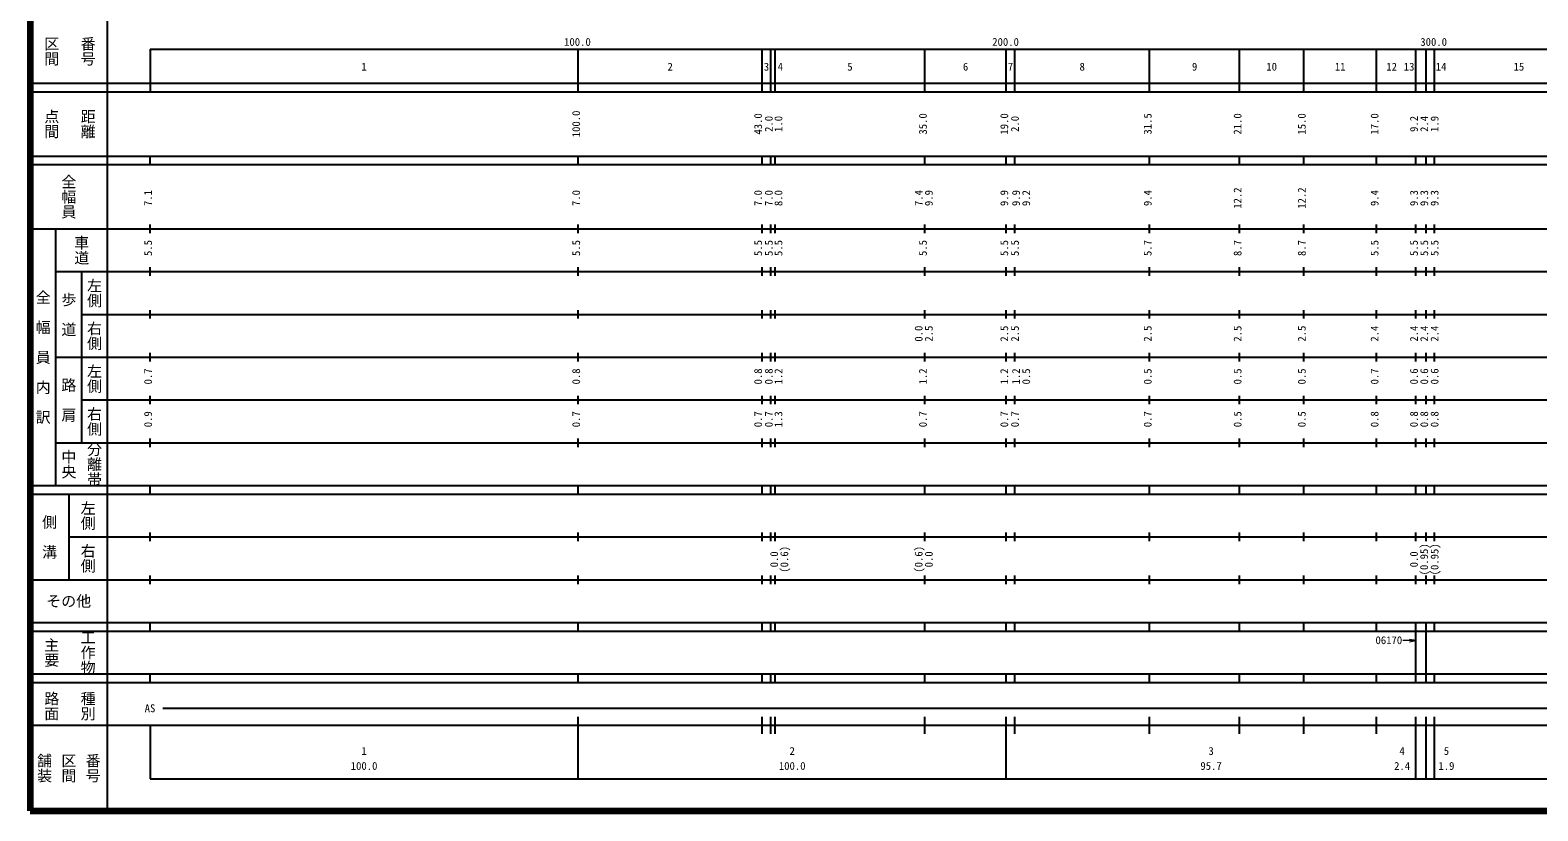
# Model space of a CAD drawing. Units: millimetres on the paper, enlarged 1000 times. Extents: x 40000 to 680000, y 20000 to 380000.
# Drawn here: x 40000 to 392177, y 20000 to 202409 of the extents above; entities that cross this region are included whole.
import ezdxf
from ezdxf.enums import TextEntityAlignment as Align

# ---------------------------------------------------------------- set-up
doc = ezdxf.new("R2010")
doc.units = ezdxf.units.MM
doc.header["$LTSCALE"] = 1000
for name, color, linetype, lineweight in [('M-TTL', 2, 'Continuous', 140), ('M-TTL-BAND', 7, 'Continuous', 25), ('M-TTL-TXT', 7, 'Continuous', 13)]:
    doc.layers.add(name, color=color, linetype=linetype, lineweight=lineweight)
doc.styles.add('@ＭＳ ゴシック', font='')
doc.styles.add('ＭＳ ゴシック', font='')
doc.styles.get('@ＭＳ ゴシック').set_extended_font_data('@MS Gothic')
doc.styles.get('ＭＳ ゴシック').set_extended_font_data('MS Gothic')

# ---------------------------------------------------------------- blocks, each defined once
blk = doc.blocks.new('open_arrow')
at = {"color": 0, "linetype": 'Continuous', "lineweight": -2}
blk.add_lwpolyline([(7.5, 1.25), (0, 0), (7.5, -1.25)], dxfattribs=at)

msp = doc.modelspace()

# ---------------------------------------------------------------- linework, layer by layer
at = {"layer": 'M-TTL'}
for p, q in [((40000, 380000), (40000, 20000)), ((40000, 20000), (680000, 20000))]:
    msp.add_line(p, q, dxfattribs=at)
at = {"layer": 'M-TTL-BAND'}
for p, q in [((58000, 370000), (58000, 20000)), ((68000, 198000), (579000, 198000)), ((68000, 198000), (68000, 188000)), ((168000, 188000), (168000, 198000)), ((211000, 188000), (211000, 198000)), ((213000, 188000), (213000, 198000)), ((214000, 188000), (214000, 198000)), ((249000, 188000), (249000, 198000)), ((268000, 188000), (268000, 198000)), ((270000, 188000), (270000, 198000)), ((301500, 188000), (301500, 198000)), ((322500, 188000), (322500, 198000)), ((337500, 188000), (337500, 198000)), ((354500, 188000), (354500, 198000)), ((363700, 188000), (363700, 198000)), ((366100, 188000), (366100, 198000)), ((368000, 188000), (368000, 198000)), ((40000, 190000), (579000, 190000)), ((40000, 188000), (579000, 188000)), ((40000, 173000), (579000, 173000)), ((68000, 171000), (68000, 173000)), ((168000, 171000), (168000, 173000)), ((211000, 171000), (211000, 173000)), ((213000, 171000), (213000, 173000)), ((214000, 171000), (214000, 173000)), ((249000, 171000), (249000, 173000)), ((268000, 171000), (268000, 173000)), ((270000, 171000), (270000, 173000)), ((301500, 171000), (301500, 173000)), ((322500, 171000), (322500, 173000)), ((337500, 171000), (337500, 173000)), ((354500, 171000), (354500, 173000)), ((363700, 171000), (363700, 173000)), ((366100, 171000), (366100, 173000)), ((368000, 171000), (368000, 173000)), ((40000, 171000), (579000, 171000)), ((40000, 156000), (579000, 156000)), ((46000, 96000), (46000, 156000)), ((68000, 155000), (68000, 157000)), ((168000, 155000), (168000, 157000)), ((211000, 155000), (211000, 157000)), ((213000, 155000), (213000, 157000)), ((214000, 155000), (214000, 157000)), ((249000, 155000), (249000, 157000)), ((268000, 155000), (268000, 157000)), ((270000, 155000), (270000, 157000)), ((301500, 155000), (301500, 157000)), ((322500, 155000), (322500, 157000)), ((337500, 155000), (337500, 157000)), ((354500, 155000), (354500, 157000)), ((363700, 155000), (363700, 157000)), ((366100, 155000), (366100, 157000)), ((368000, 155000), (368000, 157000)), ((46000, 146000), (579000, 146000)), ((52000, 146000), (52000, 106000)), ((68000, 145000), (68000, 147000)), ((168000, 145000), (168000, 147000)), ((211000, 145000), (211000, 147000)), ((213000, 145000), (213000, 147000)), ((214000, 145000), (214000, 147000)), ((249000, 145000), (249000, 147000)), ((268000, 145000), (268000, 147000)), ((270000, 145000), (270000, 147000)), ((301500, 145000), (301500, 147000)), ((322500, 145000), (322500, 147000)), ((337500, 145000), (337500, 147000)), ((354500, 145000), (354500, 147000)), ((363700, 145000), (363700, 147000)), ((366100, 145000), (366100, 147000)), ((368000, 145000), (368000, 147000)), ((52000, 136000), (579000, 136000)), ((68000, 135000), (68000, 137000)), ((168000, 135000), (168000, 137000)), ((211000, 135000), (211000, 137000)), ((213000, 135000), (213000, 137000)), ((214000, 135000), (214000, 137000)), ((249000, 135000), (249000, 137000)), ((268000, 135000), (268000, 137000)), ((270000, 135000), (270000, 137000)), ((301500, 135000), (301500, 137000)), ((322500, 135000), (322500, 137000)), ((337500, 135000), (337500, 137000)), ((354500, 135000), (354500, 137000)), ((363700, 135000), (363700, 137000)), ((366100, 135000), (366100, 137000)), ((368000, 135000), (368000, 137000)), ((68000, 125000), (68000, 127000)), ((168000, 125000), (168000, 127000)), ((211000, 125000), (211000, 127000)), ((213000, 125000), (213000, 127000)), ((214000, 125000), (214000, 127000)), ((249000, 125000), (249000, 127000)), ((268000, 125000), (268000, 127000)), ((270000, 125000), (270000, 127000)), ((301500, 125000), (301500, 127000)), ((322500, 125000), (322500, 127000)), ((337500, 125000), (337500, 127000)), ((354500, 125000), (354500, 127000)), ((363700, 125000), (363700, 127000)), ((366100, 125000), (366100, 127000)), ((368000, 125000), (368000, 127000)), ((46000, 126000), (579000, 126000)), ((68000, 115000), (68000, 117000)), ((168000, 115000), (168000, 117000)), ((211000, 115000), (211000, 117000)), ((213000, 115000), (213000, 117000)), ((214000, 115000), (214000, 117000)), ((249000, 115000), (249000, 117000)), ((268000, 115000), (268000, 117000)), ((270000, 115000), (270000, 117000)), ((301500, 115000), (301500, 117000)), ((322500, 115000), (322500, 117000)), ((337500, 115000), (337500, 117000)), ((354500, 115000), (354500, 117000)), ((363700, 115000), (363700, 117000)), ((366100, 115000), (366100, 117000)), ((368000, 115000), (368000, 117000)), ((52000, 116000), (579000, 116000)), ((46000, 106000), (579000, 106000)), ((68000, 105000), (68000, 107000)), ((168000, 105000), (168000, 107000)), ((211000, 105000), (211000, 107000)), ((213000, 105000), (213000, 107000)), ((214000, 105000), (214000, 107000)), ((249000, 105000), (249000, 107000)), ((268000, 105000), (268000, 107000)), ((270000, 105000), (270000, 107000)), ((301500, 105000), (301500, 107000)), ((322500, 105000), (322500, 107000)), ((337500, 105000), (337500, 107000)), ((354500, 105000), (354500, 107000)), ((363700, 105000), (363700, 107000)), ((366100, 105000), (366100, 107000)), ((368000, 105000), (368000, 107000)), ((40000, 96000), (579000, 96000)), ((68000, 94000), (68000, 96000)), ((168000, 94000), (168000, 96000)), ((211000, 94000), (211000, 96000)), ((213000, 94000), (213000, 96000)), ((214000, 94000), (214000, 96000)), ((249000, 94000), (249000, 96000)), ((268000, 94000), (268000, 96000)), ((270000, 94000), (270000, 96000)), ((301500, 94000), (301500, 96000)), ((322500, 94000), (322500, 96000)), ((337500, 94000), (337500, 96000)), ((354500, 94000), (354500, 96000)), ((363700, 94000), (363700, 96000)), ((366100, 94000), (366100, 96000)), ((368000, 94000), (368000, 96000)), ((40000, 94000), (579000, 94000)), ((49000, 94000), (49000, 74000)), ((68000, 83000), (68000, 85000)), ((168000, 83000), (168000, 85000)), ((211000, 83000), (211000, 85000)), ((213000, 83000), (213000, 85000)), ((214000, 83000), (214000, 85000)), ((249000, 83000), (249000, 85000)), ((268000, 83000), (268000, 85000)), ((270000, 83000), (270000, 85000)), ((301500, 83000), (301500, 85000)), ((322500, 83000), (322500, 85000)), ((337500, 83000), (337500, 85000)), ((354500, 83000), (354500, 85000)), ((363700, 83000), (363700, 85000)), ((366100, 83000), (366100, 85000)), ((368000, 83000), (368000, 85000)), ((49000, 84000), (579000, 84000)), ((40000, 74000), (579000, 74000)), ((68000, 73000), (68000, 75000)), ((168000, 73000), (168000, 75000)), ((211000, 73000), (211000, 75000)), ((213000, 73000), (213000, 75000)), ((214000, 73000), (214000, 75000)), ((249000, 73000), (249000, 75000)), ((268000, 73000), (268000, 75000)), ((270000, 73000), (270000, 75000)), ((301500, 73000), (301500, 75000)), ((322500, 73000), (322500, 75000)), ((337500, 73000), (337500, 75000)), ((354500, 73000), (354500, 75000)), ((363700, 73000), (363700, 75000)), ((366100, 73000), (366100, 75000)), ((368000, 73000), (368000, 75000)), ((40000, 64000), (579000, 64000)), ((68000, 62000), (68000, 64000)), ((168000, 62000), (168000, 64000)), ((211000, 62000), (211000, 64000)), ((213000, 62000), (213000, 64000)), ((214000, 62000), (214000, 64000)), ((249000, 62000), (249000, 64000)), ((268000, 62000), (268000, 64000)), ((270000, 62000), (270000, 64000)), ((301500, 62000), (301500, 64000)), ((322500, 62000), (322500, 64000)), ((337500, 62000), (337500, 64000)), ((354500, 62000), (354500, 64000)), ((363700, 62000), (363700, 64000)), ((366100, 62000), (366100, 64000)), ((368000, 62000), (368000, 64000)), ((40000, 62000), (579000, 62000)), ((363700, 52000), (363700, 62000)), ((366100, 52000), (366100, 62000)), ((40000, 52000), (579000, 52000)), ((40000, 50000), (579000, 50000)), ((68000, 50000), (68000, 52000)), ((168000, 50000), (168000, 52000)), ((211000, 50000), (211000, 52000)), ((213000, 50000), (213000, 52000)), ((214000, 50000), (214000, 52000)), ((249000, 50000), (249000, 52000)), ((268000, 50000), (268000, 52000)), ((270000, 50000), (270000, 52000)), ((301500, 50000), (301500, 52000)), ((322500, 50000), (322500, 52000)), ((337500, 50000), (337500, 52000)), ((354500, 50000), (354500, 52000)), ((363700, 50000), (363700, 52000)), ((366100, 50000), (366100, 52000)), ((368000, 50000), (368000, 52000)), ((71000, 44000), (565000, 44000)), ((40000, 40000), (579000, 40000)), ((68000, 40000), (68000, 27500)), ((168000, 27500), (168000, 42000)), ((211000, 38000), (211000, 42000)), ((213000, 38000), (213000, 42000)), ((214000, 38000), (214000, 42000)), ((249000, 38000), (249000, 42000)), ((268000, 27500), (268000, 42000)), ((270000, 38000), (270000, 42000)), ((301500, 38000), (301500, 42000)), ((322500, 38000), (322500, 42000)), ((337500, 38000), (337500, 42000)), ((354500, 38000), (354500, 42000)), ((363700, 38000), (363700, 42000)), ((363700, 27500), (363700, 42000)), ((366100, 38000), (366100, 42000)), ((366100, 27500), (366100, 42000)), ((368000, 27500), (368000, 42000)), ((368000, 27500), (368000, 42000)), ((68000, 27500), (579000, 27500))]:
    msp.add_line(p, q, dxfattribs=at)
at = {"layer": 'M-TTL-TXT'}
msp.add_line((363695, 59778), (360612, 59778), dxfattribs=at)

# ---------------------------------------------------------------- block references
at = {"layer": 'M-TTL-TXT', "xscale": 200, "yscale": 200, "rotation": 180}
msp.add_blockref('open_arrow', (363695, 59778), dxfattribs=at)

# ---------------------------------------------------------------- texts
at = {"layer": 'M-TTL-BAND', "style": '@ＭＳ ゴシック'}
for s, p in [('番号', (53500, 197500)), ('区間', (45000, 197500)), ('点間', (45000, 180500)), ('距離', (53500, 180500)), ('全幅員', (49000, 163500)), ('車道', (52000, 151000)), ('全\u3000幅\u3000員\u3000内\u3000訳', (43000, 126000)), ('歩\u3000道', (49000, 136000)), ('左側', (55000, 141000)), ('右側', (55000, 131000)), ('左側', (55000, 121000)), ('路\u3000肩', (49000, 116000)), ('右側', (55000, 111000)), ('分離帯', (55000, 101000)), ('中央', (49000, 101000)), ('左側', (53500, 89000)), ('側\u3000溝', (44500, 84000)), ('右側', (53500, 79000)), ('主要', (45000, 57000)), ('工作物', (53500, 57000)), ('路面', (45000, 44500)), ('種別', (53500, 44500)), ('舗装', (43333, 30000)), ('区間', (49000, 30000)), ('番号', (54667, 30000))]:
    msp.add_text(s, height=2566, rotation=270, dxfattribs=at).set_placement(p, align=Align.MIDDLE_CENTER)
at = {"layer": 'M-TTL-BAND', "style": 'ＭＳ ゴシック'}
for s, p in [('100.0', (167844, 198195)), ('200.0', (267844, 198195)), ('300.0', (367844, 198195)), ('1', (118000, 192405)), ('2', (189500, 192405)), ('3', (212000, 192405)), ('4', (215236, 192405)), ('5', (231500, 192405)), ('6', (258500, 192405)), ('7', (269000, 192405)), ('8', (285750, 192405)), ('9', (312000, 192405)), ('10', (330000, 192405)), ('11', (346000, 192405)), ('12', (358025, 192405)), ('13', (362105, 192405)), ('14', (369582, 192405)), ('15', (387750, 192405)), ('AS', (68000, 42500)), ('1', (118000, 32523)), ('2', (218000, 32523)), ('3', (315850, 32523)), ('4', (360474, 32523)), ('5', (370828, 32523)), ('100.0', (118000, 29033)), ('100.0', (218000, 29033)), ('95.7', (315850, 29033)), ('2.4', (360474, 29033)), ('1.9', (370828, 29033))]:
    msp.add_text(s, height=1833, dxfattribs=at).set_placement(p, align=Align.BOTTOM_CENTER)
for s, p in [('100.0', (169000, 180500)), ('43.0', (211500, 180500)), ('2.0', (214000, 180500)), ('1.0', (216250, 180500)), ('35.0', (250000, 180500)), ('19.0', (269000, 180500)), ('2.0', (271500, 180500)), ('31.5', (302500, 180500)), ('21.0', (323500, 180500)), ('15.0', (338500, 180500)), ('17.0', (355500, 180500)), ('17.0', (355500, 180500)), ('9.2', (364700, 180500)), ('2.4', (367100, 180500)), ('1.9', (369516, 180500)), ('12.2', (323500, 163174)), ('12.2', (338500, 163174)), ('7.1', (69000, 163174)), ('7.0', (169000, 163174)), ('7.0', (211500, 163174)), ('7.0', (214000, 163174)), ('8.0', (216250, 163174)), ('7.4', (249000, 163174)), ('9.9', (251370, 163174)), ('9.9', (269000, 163174)), ('9.9', (271750, 163174)), ('9.2', (274120, 163174)), ('9.4', (302500, 163174)), ('9.4', (355500, 163174)), ('9.3', (364700, 163174)), ('9.3', (367100, 163174)), ('9.3', (369516, 163174)), ('5.5', (69000, 151500)), ('5.5', (169000, 151500)), ('5.5', (211500, 151500)), ('5.5', (214000, 151500)), ('5.5', (216250, 151500)), ('5.5', (250000, 151500)), ('5.5', (269000, 151500)), ('5.5', (271500, 151500)), ('5.7', (302500, 151500)), ('8.7', (323500, 151500)), ('8.7', (338500, 151500)), ('5.5', (355500, 151500)), ('5.5', (355500, 151500)), ('5.5', (364700, 151500)), ('5.5', (367100, 151500)), ('5.5', (369516, 151500)), ('0.0', (249000, 131500)), ('2.5', (251370, 131500)), ('2.5', (269000, 131500)), ('2.5', (271500, 131500)), ('2.5', (302500, 131500)), ('2.5', (323500, 131500)), ('2.5', (338500, 131500)), ('2.4', (355500, 131500)), ('2.4', (364700, 131500)), ('2.4', (367100, 131500)), ('2.4', (369516, 131500)), ('0.7', (69000, 121500)), ('0.8', (169000, 121500)), ('0.8', (211500, 121500)), ('0.8', (214000, 121500)), ('1.2', (216250, 121500)), ('1.2', (250000, 121500)), ('1.2', (269000, 121500)), ('1.2', (271750, 121500)), ('0.5', (274120, 121500)), ('0.5', (302500, 121500)), ('0.5', (323500, 121500)), ('0.5', (338500, 121500)), ('0.7', (355500, 121500)), ('0.6', (364700, 121500)), ('0.6', (367100, 121500)), ('0.6', (369516, 121500)), ('0.9', (69000, 111500)), ('0.7', (169000, 111500)), ('0.7', (211500, 111500)), ('0.7', (214000, 111500)), ('1.3', (216250, 111500)), ('0.7', (250000, 111500)), ('0.7', (269000, 111500)), ('0.7', (271500, 111500)), ('0.7', (302500, 111500)), ('0.5', (323500, 111500)), ('0.5', (338500, 111500)), ('0.8', (355500, 111500)), ('0.8', (355500, 111500)), ('0.8', (364700, 111500)), ('0.8', (367100, 111500)), ('0.8', (369516, 111500)), ('(0.6)', (217620, 78764)), ('(0.6)', (249000, 78764)), ('(0.95)', (367065, 78764)), ('(0.95)', (369516, 78764)), ('0.0', (215250, 78764)), ('0.0', (251370, 78764)), ('0.0', (364695, 78764))]:
    msp.add_text(s, height=1833, rotation=90, dxfattribs=at).set_placement(p, align=Align.BOTTOM_CENTER)
msp.add_text('その他', height=2566, dxfattribs=at).set_placement((49000, 69000), align=Align.MIDDLE_CENTER)
msp.add_text('06170', height=1833, dxfattribs=at).set_placement((360488, 58405), align=Align.BOTTOM_RIGHT)

doc.saveas('drawing.dxf')
